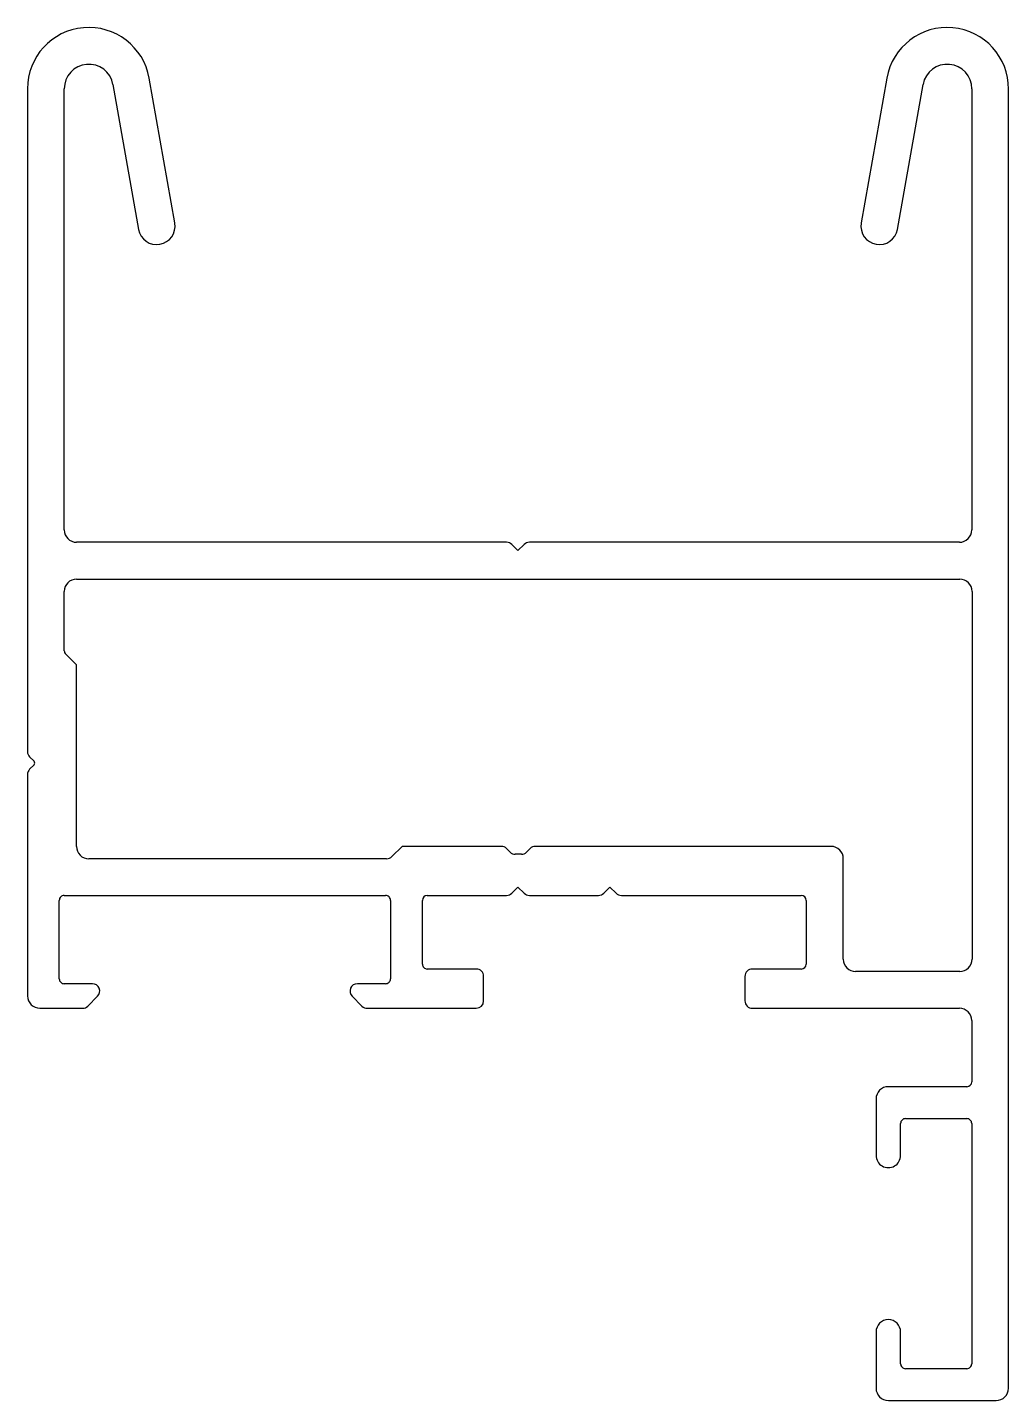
# Model space of a CAD drawing. Extents: x 1.7 to 41.7, y 2.2 to 58.2.
import ezdxf

# ---------------------------------------------------------------- set-up
doc = ezdxf.new("R2010")
doc.units = 0
doc.layers.get('0').update_dxf_attribs({"linetype": 'CONTINUOUS'})

msp = doc.modelspace()

# ---------------------------------------------------------------- linework, layer by layer
for p, q in [((7.746, 50.242), (6.705, 56.151)), ((36.781, 56.151), (35.739, 50.242)), ((1.742, 55.716), (1.742, 28.682)), ((3.242, 37.721), (3.242, 55.715)), ((5.227, 55.89), (6.269, 49.981)), ((37.216, 49.981), (38.258, 55.89)), ((40.242, 55.708), (40.242, 37.721)), ((41.742, 2.716), (41.742, 55.703)), ((21.277, 37.221), (3.742, 37.221)), ((21.742, 36.879), (21.489, 37.133)), ((21.996, 37.133), (21.742, 36.879)), ((39.742, 37.221), (22.208, 37.221)), ((3.742, 35.717), (39.756, 35.717)), ((3.242, 32.799), (3.242, 35.217)), ((40.255, 35.217), (40.255, 20.217)), ((3.742, 32.216), (3.301, 32.658)), ((3.742, 24.812), (3.742, 32.216)), ((1.83, 28.47), (2.013, 28.287)), ((2.013, 28.146), (1.83, 27.963)), ((1.742, 27.751), (1.742, 18.716)), ((17.013, 24.816), (16.597, 24.401)), ((21.063, 24.816), (17.013, 24.816)), ((21.418, 24.585), (21.275, 24.729)), ((22.237, 24.729), (22.094, 24.585)), ((34.506, 24.816), (22.449, 24.816)), ((16.385, 24.313), (4.243, 24.313)), ((21.882, 24.497), (21.63, 24.497)), ((35.006, 20.216), (35.006, 24.316)), ((21.489, 22.904), (21.742, 23.158)), ((21.742, 23.158), (21.996, 22.904)), ((25.239, 22.904), (25.492, 23.158)), ((25.492, 23.158), (25.746, 22.904)), ((3.039, 19.416), (3.039, 22.616)), ((3.239, 22.816), (16.342, 22.816)), ((16.542, 22.616), (16.542, 19.416)), ((17.842, 20.016), (17.842, 22.616)), ((18.042, 22.816), (21.277, 22.816)), ((22.208, 22.816), (25.027, 22.816)), ((25.958, 22.816), (33.292, 22.816)), ((33.492, 22.616), (33.492, 20.016)), ((20.042, 19.816), (18.042, 19.816)), ((33.292, 19.816), (31.292, 19.816)), ((39.756, 19.716), (35.506, 19.716)), ((4.389, 19.216), (3.239, 19.216)), ((16.342, 19.216), (15.192, 19.216)), ((20.342, 18.516), (20.342, 19.516)), ((30.992, 19.516), (30.992, 18.516)), ((4.201, 18.304), (4.601, 18.704)), ((14.98, 18.704), (15.38, 18.304)), ((2.252, 18.216), (3.989, 18.216)), ((15.592, 18.216), (20.042, 18.216)), ((31.292, 18.216), (39.742, 18.216)), ((40.242, 17.716), (40.242, 15.216)), ((40.042, 15.016), (36.842, 15.016)), ((36.342, 14.516), (36.342, 12.216)), ((37.342, 12.216), (37.342, 13.516)), ((37.542, 13.716), (40.042, 13.716)), ((40.242, 13.516), (40.242, 3.716)), ((36.342, 5.016), (36.342, 2.716)), ((37.342, 3.716), (37.342, 5.016)), ((40.042, 3.516), (37.542, 3.516)), ((36.842, 2.216), (41.242, 2.216))]:
    msp.add_line(p, q)
for centre, radius, start, end in [((4.242, 55.716), 2.5, 10, 180), ((39.243, 55.716), 2.5, 359.6834, 170), ((4.242, 55.716), 1, 10, 180.0879), ((39.243, 55.716), 1, 359.4918, 170), ((7.008, 50.111), 0.75, 190, 10), ((36.477, 50.111), 0.75, 170, 350), ((3.742, 37.721), 0.5, 180, 269.9998), ((39.742, 37.721), 0.5, 270.0002, 360), ((21.277, 36.921), 0.3, 44.9999, 90.0001), ((22.208, 36.921), 0.3, 89.9999, 135.0001), ((3.742, 35.217), 0.5, 90.0002, 180), ((39.755, 35.217), 0.5, 359.9998, 89.9324), ((3.442, 32.799), 0.2, 179.9991, 225.0007), ((2.042, 28.682), 0.3, 179.9998, 225.0004), ((1.942, 28.216), 0.1, 314.999, 45.001), ((2.042, 27.751), 0.3, 134.9996, 180.0002), ((4.242, 24.813), 0.5, 180.0175, 270.0177), ((21.063, 24.516), 0.3, 44.9983, 90), ((22.449, 24.516), 0.3, 90, 135.0017), ((34.506, 24.316), 0.5, 360, 90), ((16.385, 24.613), 0.3, 269.9999, 315.0001), ((21.63, 24.797), 0.3, 224.9983, 270), ((21.882, 24.797), 0.3, 270, 315.0017), ((3.239, 22.616), 0.2, 90, 180.0001), ((16.342, 22.616), 0.2, 359.9999, 90.0001), ((18.042, 22.616), 0.2, 90.0001, 180), ((21.277, 23.116), 0.3, 269.9999, 315.0001), ((22.208, 23.116), 0.3, 224.9999, 270.0001), ((25.027, 23.116), 0.3, 269.9999, 315.0001), ((25.958, 23.116), 0.3, 224.9999, 270.0001), ((33.292, 22.616), 0.2, 0.0003, 89.9998), ((35.506, 20.216), 0.5, 180, 270), ((39.755, 20.216), 0.5, 270.0679, 0.0504), ((18.042, 20.016), 0.2, 179.9999, 270.0002), ((20.042, 19.516), 0.3, 359.9998, 90.0001), ((31.292, 19.516), 0.3, 89.9996, 180.0004), ((33.292, 20.016), 0.2, 270, 359.9998), ((3.239, 19.416), 0.2, 179.9998, 270.0002), ((4.389, 18.916), 0.3, 314.9999, 89.9999), ((15.192, 18.916), 0.3, 90.0001, 225), ((16.342, 19.416), 0.2, 269.9997, 0.0002), ((2.251, 18.725), 0.509, 180.971, 270.1636), ((20.042, 18.516), 0.3, 270.0002, 359.9999), ((31.292, 18.516), 0.3, 179.9999, 270.0001), ((3.989, 18.516), 0.3, 269.9996, 315.0004), ((15.592, 18.516), 0.3, 224.9996, 270.0002), ((39.742, 17.716), 0.5, 0, 89.9998), ((40.042, 15.216), 0.2, 270.0002, 0), ((36.842, 14.516), 0.5, 90, 179.9998), ((37.542, 13.516), 0.2, 89.9998, 180.0002), ((40.042, 13.516), 0.2, 359.9998, 90.0002), ((36.842, 12.216), 0.5, 179.9999, 0.0001), ((36.842, 5.016), 0.5, 0.0001, 179.9999), ((37.542, 3.716), 0.2, 179.9998, 270.0002), ((40.042, 3.716), 0.2, 269.9998, 0.0002), ((36.842, 2.716), 0.5, 179.9999, 270), ((41.242, 2.716), 0.5, 269.9999, 0.0001)]:
    msp.add_arc(centre, radius, start, end)

doc.saveas('drawing.dxf')
